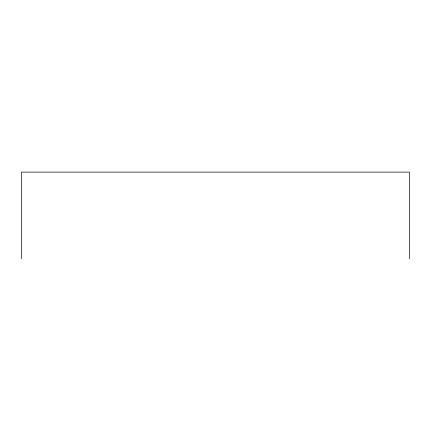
<?xml version="1.0" encoding="UTF-8"?>
<svg xmlns="http://www.w3.org/2000/svg" width="431" height="431" viewBox="0 0 431 431"><rect width="100%" height="100%" fill="white"/><g stroke="black" fill="none" stroke-linecap="round" stroke-linejoin="round"><path stroke-width="0.65" d="M409.45 258.891L409.45 172.109L21.55 172.109L21.55 258.891"/></g></svg>
